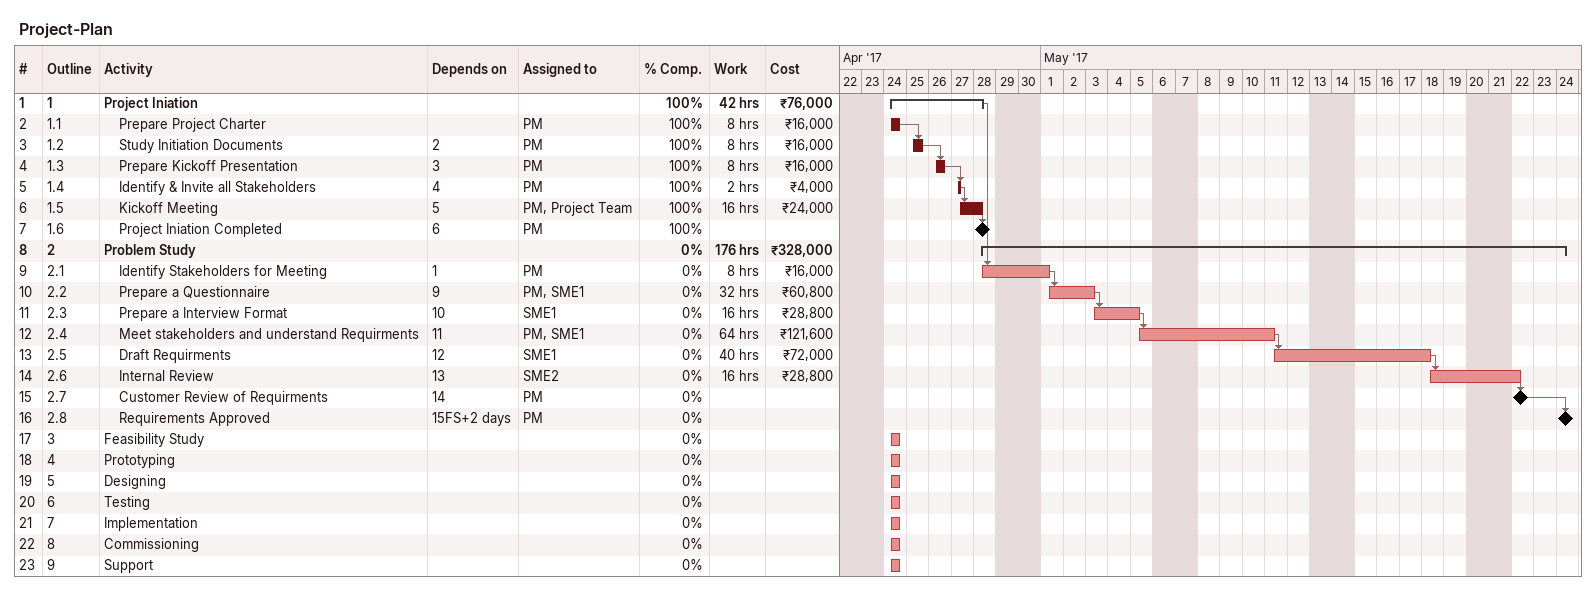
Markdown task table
Project-Plan

| ID | WBS | Task | Start | Finish | Predecessors | Resources | % complete | Work (h) | Cost (₹) |
|---|---|---|---|---|---|---|---|---|---|
| 1 | 1 | **Project Iniation** | 2017-04-24 | 2017-04-28 |  |  | 100 | 42 | 76000 |
| 2 | 1.1 | Prepare Project Charter | 2017-04-24 | 2017-04-24 |  | PM | 100 | 8 | 16000 |
| 3 | 1.2 | Study Initiation Documents | 2017-04-25 | 2017-04-25 | 2 | PM | 100 | 8 | 16000 |
| 4 | 1.3 | Prepare Kickoff Presentation | 2017-04-26 | 2017-04-26 | 3 | PM | 100 | 8 | 16000 |
| 5 | 1.4 | Identify & Invite all Stakeholders | 2017-04-27 | 2017-04-27 | 4 | PM | 100 | 2 | 4000 |
| 6 | 1.5 | Kickoff Meeting | 2017-04-27 | 2017-04-28 | 5 | PM, Project Team | 100 | 16 | 24000 |
| 7 | 1.6 | Project Iniation Completed (milestone) | 2017-04-28 | 2017-04-28 | 6 | PM | 100 |  |  |
| 8 | 2 | **Problem Study** | 2017-04-28 | 2017-05-24 |  |  | 0 | 176 | 328000 |
| 9 | 2.1 | Identify Stakeholders for Meeting | 2017-04-28 | 2017-05-01 | 1 | PM | 0 | 8 | 16000 |
| 10 | 2.2 | Prepare a Questionnaire | 2017-05-01 | 2017-05-03 | 9 | PM, SME1 | 0 | 32 | 60800 |
| 11 | 2.3 | Prepare a Interview Format | 2017-05-03 | 2017-05-05 | 10 | SME1 | 0 | 16 | 28800 |
| 12 | 2.4 | Meet stakeholders and understand Requirments | 2017-05-05 | 2017-05-11 | 11 | PM, SME1 | 0 | 64 | 121600 |
| 13 | 2.5 | Draft Requirments | 2017-05-11 | 2017-05-18 | 12 | SME1 | 0 | 40 | 72000 |
| 14 | 2.6 | Internal Review | 2017-05-18 | 2017-05-22 | 13 | SME2 | 0 | 16 | 28800 |
| 15 | 2.7 | Customer Review of Requirments (milestone) | 2017-05-22 | 2017-05-22 | 14 | PM | 0 |  |  |
| 16 | 2.8 | Requirements Approved (milestone) | 2017-05-24 | 2017-05-24 | 15FS+2d | PM | 0 |  |  |
| 17 | 3 | Feasibility Study | 2017-04-24 | 2017-04-24 |  |  | 0 |  |  |
| 18 | 4 | Prototyping | 2017-04-24 | 2017-04-24 |  |  | 0 |  |  |
| 19 | 5 | Designing | 2017-04-24 | 2017-04-24 |  |  | 0 |  |  |
| 20 | 6 | Testing | 2017-04-24 | 2017-04-24 |  |  | 0 |  |  |
| 21 | 7 | Implementation | 2017-04-24 | 2017-04-24 |  |  | 0 |  |  |
| 22 | 8 | Commissioning | 2017-04-24 | 2017-04-24 |  |  | 0 |  |  |
| 23 | 9 | Support | 2017-04-24 | 2017-04-24 |  |  | 0 |  |  |
